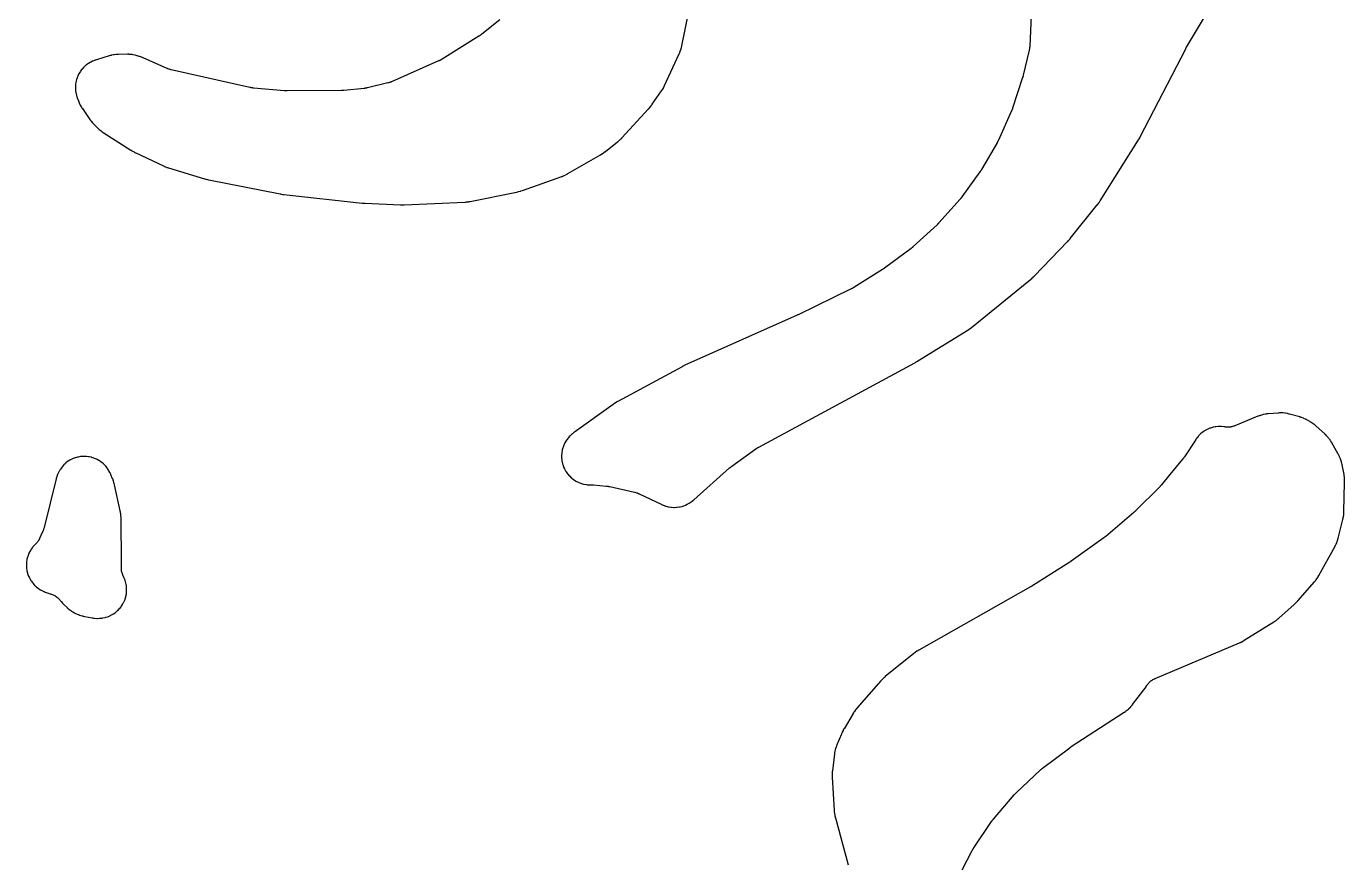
# Model space of a CAD drawing. Header units: millimetres. Extents: x 0 to 300, y 0 to 300.
# Drawn here: x 114.7 to 229.7, y 77 to 150 of the extents above; entities that cross this region are included whole.
import ezdxf

# ---------------------------------------------------------------- set-up
doc = ezdxf.new("R2010")
doc.units = ezdxf.units.MM
doc.layers.add('CUT', color=7, linetype='CONTINUOUS')

msp = doc.modelspace()

# ---------------------------------------------------------------- linework, layer by layer
at = {"layer": 'CUT'}
for points in [[(202.4475, 153.6912), (202.2226, 148.2757), (202.2221, 148.2651), (202.2212, 148.2482), (202.2179, 148.2057), (202.2107, 148.1341), (202.2069, 148.1023), (202.2066, 148.1001), (202.2017, 148.0684), (202.1894, 147.9975), (202.1811, 147.9557), (202.1774, 147.9392), (202.175, 147.9288), (201.6588, 145.7353), (201.6565, 145.7257), (201.651, 145.7035), (201.6486, 145.6939), (201.6456, 145.6823), (201.643, 145.6728), (201.6371, 145.6506), (201.6344, 145.6411), (201.6301, 145.6258), (201.6274, 145.6164), (201.6209, 145.5943), (201.6181, 145.5849), (201.6146, 145.5734), (201.6117, 145.564), (201.6047, 145.5421), (201.6017, 145.5328), (200.7178, 142.8533), (200.7142, 142.8424), (200.7055, 142.8172), (200.7017, 142.8064), (200.697, 142.7933), (200.6931, 142.7826), (200.6838, 142.7576), (200.6797, 142.7469), (200.673, 142.7297), (200.6688, 142.719), (200.6589, 142.6943), (200.6546, 142.6837), (200.6492, 142.6708), (200.6447, 142.6603), (200.6342, 142.6358), (200.6296, 142.6253), (199.4909, 140.0772), (199.486, 140.0664), (199.4743, 140.0412), (199.4692, 140.0304), (199.463, 140.0174), (199.4578, 140.0067), (199.4455, 139.9818), (199.4401, 139.9712), (199.4314, 139.9541), (199.4259, 139.9436), (199.4129, 139.919), (199.4073, 139.9086), (199.4003, 139.8958), (199.3946, 139.8854), (199.381, 139.8613), (199.3751, 139.8509), (198.0122, 137.503), (198.0065, 137.4933), (197.993, 137.4707), (197.9872, 137.4611), (197.98, 137.4494), (197.974, 137.4399), (197.96, 137.4177), (197.9539, 137.4082), (197.9441, 137.393), (197.9379, 137.3836), (197.9233, 137.3617), (197.917, 137.3524), (197.9092, 137.3411), (197.9028, 137.3319), (197.8877, 137.3104), (197.8812, 137.3012), (196.3009, 135.1152), (196.294, 135.1058), (196.2778, 135.0839), (196.2707, 135.0746), (196.2621, 135.0633), (196.2549, 135.054), (196.2381, 135.0326), (196.2308, 135.0234), (196.219, 135.0087), (196.2116, 134.9997), (196.1943, 134.9786), (196.1868, 134.9697), (196.1775, 134.9588), (196.1699, 134.95), (196.152, 134.9294), (196.1443, 134.9206), (194.2984, 132.8572), (194.2911, 132.8491), (194.2739, 132.8304), (194.2665, 132.8224), (194.2574, 132.8127), (194.2499, 132.8048), (194.2323, 132.7865), (194.2247, 132.7787), (194.2123, 132.7661), (194.2046, 132.7584), (194.1865, 132.7405), (194.1788, 132.7329), (194.1692, 132.7237), (194.1613, 132.7161), (194.1428, 132.6987), (194.1349, 132.6913), (192.0683, 130.7885), (192.0595, 130.7805), (192.0391, 130.7622), (192.0302, 130.7544), (192.0194, 130.7449), (192.0105, 130.7372), (191.9895, 130.7194), (191.9805, 130.7118), (191.9658, 130.6996), (191.9567, 130.6922), (191.9353, 130.6749), (191.926, 130.6676), (191.9147, 130.6587), (191.9054, 130.6515), (191.8835, 130.6348), (191.8741, 130.6277), (189.5551, 128.9034), (189.5476, 128.8979), (189.5302, 128.8853), (189.5227, 128.8799), (189.5135, 128.8733), (189.506, 128.868), (189.4883, 128.8557), (189.4807, 128.8505), (189.4684, 128.8421), (189.4607, 128.8369), (189.4428, 128.8249), (189.4351, 128.8199), (189.4256, 128.8137), (189.4179, 128.8087), (189.3997, 128.7971), (189.3919, 128.7922), (186.8784, 127.226), (186.8685, 127.2199), (186.8453, 127.2058), (186.8353, 127.1999), (186.8231, 127.1927), (186.813, 127.1869), (186.7895, 127.1734), (186.7794, 127.1677), (186.7629, 127.1586), (186.7527, 127.1531), (186.7288, 127.1402), (186.7186, 127.1348), (186.706, 127.1283), (186.6956, 127.123), (186.6714, 127.1108), (186.661, 127.1056), (182.0173, 124.8398), (182.0078, 124.8352), (181.9984, 124.8307), (181.9867, 124.8252), (181.9776, 124.8209), (181.966, 124.8155), (181.9603, 124.8128), (181.9565, 124.8111), (181.9468, 124.8067), (181.9426, 124.8049), (172.1581, 120.4371), (172.1483, 120.4326), (172.0807, 120.401), (172.0704, 120.396), (171.9869, 120.355), (171.9768, 120.3499), (171.9114, 120.3162), (171.9007, 120.3106), (166.2935, 117.2776), (166.2766, 117.2682), (166.1682, 117.2049), (166.1517, 117.1949), (166.0183, 117.1112), (166.0021, 117.1007), (165.898, 117.0306), (165.8822, 117.0196), (162.5191, 114.5952), (162.5071, 114.5863), (162.4298, 114.5276), (162.418, 114.5184), (162.352, 114.4657), (162.3294, 114.4466), (162.1853, 114.3193), (162.1636, 114.2992), (162.15, 114.2859), (162.1295, 114.2649), (162.0017, 114.1274), (161.964, 114.0826), (161.8517, 113.9353), (161.8185, 113.887), (161.7211, 113.7294), (161.6928, 113.6781), (161.6112, 113.5118), (161.5881, 113.458), (161.5231, 113.2845), (161.5053, 113.2287), (161.4576, 113.0498), (161.4453, 112.9925), (161.4153, 112.8097), (161.4086, 112.7515), (161.3966, 112.5667), (161.3956, 112.5081), (161.4016, 112.323), (161.4064, 112.2646), (161.4305, 112.0809), (161.4409, 112.0233), (161.4828, 111.8428), (161.4988, 111.7865), (161.558, 111.611), (161.5795, 111.5565), (161.6555, 111.3876), (161.6822, 111.3354), (161.7744, 111.1748), (161.806, 111.1254), (161.9134, 110.9745), (161.9497, 110.9285), (162.0713, 110.7888), (162.1119, 110.7466), (162.2466, 110.6194), (162.2911, 110.5813), (162.4375, 110.4679), (162.4855, 110.4343), (162.6423, 110.3357), (162.6934, 110.307), (162.8591, 110.2242), (162.9127, 110.2005), (163.0856, 110.1343), (163.1413, 110.116), (163.3199, 110.0669), (163.3771, 110.0541), (163.5596, 110.0227), (163.6178, 110.0156), (163.805, 110.0019), (163.8343, 110.0005), (163.9256, 109.9983), (163.9295, 109.9982), (163.9564, 109.9977), (163.9606, 109.9976), (164.0218, 109.997), (164.0386, 109.9967), (164.0783, 109.9955), (164.0953, 109.9948), (164.1139, 109.9939), (164.1303, 109.993), (164.1685, 109.9905), (164.1848, 109.9892), (165.2736, 109.8969), (165.2887, 109.8955), (165.324, 109.8919), (165.3391, 109.8902), (165.3574, 109.888), (165.3725, 109.8861), (165.4076, 109.8814), (165.4226, 109.8792), (165.4468, 109.8755), (165.4618, 109.8731), (165.4967, 109.8671), (165.5116, 109.8644), (165.5298, 109.861), (165.5447, 109.8581), (165.5794, 109.8509), (165.5942, 109.8478), (167.7671, 109.3629), (167.7796, 109.36), (167.7993, 109.3554), (167.8487, 109.3421), (167.9314, 109.3173), (167.968, 109.3056), (167.9704, 109.3047), (168.0065, 109.2914), (168.0868, 109.2596), (168.1339, 109.2395), (168.1522, 109.231), (168.1638, 109.2256), (170.0897, 108.302), (170.103, 108.2959), (170.19, 108.2568), (170.2034, 108.2509), (170.2563, 108.2287), (170.2836, 108.218), (170.4602, 108.1536), (170.5163, 108.1363), (170.6959, 108.0901), (170.7534, 108.0783), (170.9366, 108.0499), (170.995, 108.0438), (171.1802, 108.0334), (171.2388, 108.033), (171.4241, 108.0408), (171.4825, 108.0461), (171.6662, 108.0719), (171.7238, 108.0829), (171.9041, 108.1266), (171.9603, 108.1431), (172.1355, 108.2042), (172.1898, 108.2262), (172.3582, 108.304), (172.4102, 108.3312), (172.5701, 108.4251), (172.6192, 108.4573), (172.7712, 108.5679), (172.7945, 108.5857), (172.8391, 108.6216), (172.8505, 108.6309), (172.9233, 108.6925), (172.9343, 108.7021), (176.0518, 111.4729), (176.0603, 111.4805), (176.0805, 111.4979), (176.0891, 111.5053), (176.0998, 111.5143), (176.1086, 111.5216), (176.1291, 111.5385), (176.138, 111.5457), (176.1524, 111.5573), (176.1613, 111.5643), (176.1823, 111.5807), (176.1914, 111.5877), (176.2024, 111.5962), (176.2116, 111.603), (176.233, 111.6189), (176.2422, 111.6256), (178.3363, 113.1368), (178.3482, 113.1453), (178.376, 113.1647), (178.388, 113.1729), (178.4028, 113.1829), (178.4149, 113.1909), (178.4434, 113.2094), (178.4557, 113.2173), (178.4755, 113.2297), (178.4879, 113.2374), (178.517, 113.2549), (178.5295, 113.2624), (178.5448, 113.2713), (178.5575, 113.2786), (178.5871, 113.2952), (178.5998, 113.3022), (192.1878, 120.6494), (192.1949, 120.6533), (192.2441, 120.6808), (192.2517, 120.6851), (192.3125, 120.7202), (192.3199, 120.7245), (192.3676, 120.753), (192.3754, 120.7577), (196.7488, 123.4576), (196.7652, 123.4681), (196.8703, 123.5378), (196.8863, 123.5488), (197.0154, 123.6405), (197.031, 123.652), (197.1315, 123.7283), (197.1467, 123.7403), (202.2912, 127.922), (202.305, 127.9336), (202.3939, 128.0104), (202.4074, 128.0225), (202.5161, 128.1222), (202.5292, 128.1346), (202.6133, 128.2167), (202.6261, 128.2295), (205.5236, 131.2315), (205.5329, 131.2412), (205.592, 131.3054), (205.601, 131.3153), (205.6735, 131.3975), (205.6823, 131.4076), (205.7385, 131.4744), (205.7471, 131.4847), (208.1118, 134.4198), (208.1227, 134.4337), (208.1919, 134.525), (208.2024, 134.5393), (208.2859, 134.6564), (208.2959, 134.6709), (208.3597, 134.7661), (208.3693, 134.7809), (211.6999, 140.0862), (211.7066, 140.0971), (211.7493, 140.1684), (211.7557, 140.1794), (211.8074, 140.2701), (211.8136, 140.2813), (211.8532, 140.3544), (211.8592, 140.3657), (215.816, 148.0532), (215.8187, 148.0584), (215.8251, 148.0707), (215.8279, 148.0759), (215.8344, 148.0882), (215.8379, 148.0946), (215.846, 148.1097), (215.8495, 148.1161), (215.8553, 148.1265), (215.8588, 148.1328), (215.8671, 148.1475), (215.8706, 148.1538), (215.8726, 148.1573), (215.877, 148.1648), (215.8872, 148.1821), (215.8916, 148.1895), (217.3655, 150.6482)], [(156.011, 150.5812), (154.4363, 149.3094), (154.4255, 149.3008), (154.4001, 149.281), (154.3892, 149.2725), (154.3757, 149.2623), (154.3647, 149.2541), (154.3387, 149.235), (154.3275, 149.2269), (154.3093, 149.214), (154.298, 149.2061), (154.2714, 149.1878), (154.26, 149.1801), (154.2459, 149.1707), (154.2344, 149.1631), (154.2072, 149.1457), (154.1956, 149.1383), (150.9798, 147.1378), (150.9663, 147.1295), (150.9344, 147.1105), (150.9206, 147.1024), (150.9038, 147.0928), (150.8899, 147.0849), (150.8574, 147.067), (150.8434, 147.0595), (150.8208, 147.0475), (150.8066, 147.0402), (150.7735, 147.0235), (150.7592, 147.0164), (150.7417, 147.008), (150.7273, 147.0012), (150.6936, 146.9856), (150.6791, 146.979), (146.5672, 145.1673), (146.5579, 145.1632), (146.5432, 145.157), (146.5057, 145.1419), (146.4418, 145.118), (146.4133, 145.1078), (146.4112, 145.1071), (146.3823, 145.0979), (146.317, 145.0783), (146.278, 145.0676), (146.2625, 145.0636), (146.2527, 145.0612), (144.4882, 144.6382), (144.4736, 144.6348), (144.4393, 144.6272), (144.4246, 144.6241), (144.4066, 144.6204), (144.3918, 144.6175), (144.3573, 144.611), (144.3425, 144.6084), (144.3187, 144.6043), (144.3038, 144.6019), (144.2691, 144.5966), (144.2542, 144.5945), (144.236, 144.592), (144.2211, 144.5901), (144.1863, 144.586), (144.1713, 144.5843), (142.4258, 144.4064), (142.4151, 144.4053), (142.3901, 144.4031), (142.3794, 144.4022), (142.3663, 144.4012), (142.3556, 144.4004), (142.3306, 144.3988), (142.3198, 144.3981), (142.3025, 144.3972), (142.2917, 144.3967), (142.2667, 144.3956), (142.2559, 144.3952), (142.2428, 144.3948), (142.2321, 144.3946), (142.207, 144.3941), (142.1962, 144.394), (137.4614, 144.3655), (137.4507, 144.3655), (137.4257, 144.3657), (137.415, 144.3658), (137.4019, 144.3661), (137.3912, 144.3663), (137.3662, 144.3671), (137.3555, 144.3674), (137.3383, 144.3682), (137.3276, 144.3687), (137.3026, 144.37), (137.2919, 144.3706), (137.2789, 144.3715), (137.2682, 144.3722), (137.2433, 144.3742), (137.2327, 144.3751), (134.5434, 144.6154), (134.5286, 144.6169), (134.494, 144.6206), (134.4793, 144.6222), (134.4613, 144.6245), (134.4465, 144.6264), (134.4122, 144.6312), (134.3974, 144.6334), (134.3738, 144.6371), (134.3591, 144.6395), (134.3249, 144.6454), (134.3103, 144.6481), (134.2925, 144.6515), (134.2779, 144.6544), (134.2439, 144.6614), (134.2294, 144.6646), (127.3419, 146.2145), (127.3316, 146.2169), (127.3153, 146.2207), (127.2743, 146.2315), (127.2056, 146.2513), (127.1752, 146.2606), (127.173, 146.2613), (127.143, 146.2717), (127.0758, 146.2963), (127.0364, 146.3118), (127.0209, 146.3183), (127.0112, 146.3225), (124.697, 147.3277), (124.6824, 147.3338), (124.5868, 147.3723), (124.572, 147.3781), (124.514, 147.3997), (124.484, 147.41), (124.2901, 147.4708), (124.2287, 147.4866), (124.0322, 147.5261), (123.9695, 147.5353), (123.7671, 147.554), (123.7355, 147.5561), (123.6736, 147.5586), (123.6577, 147.559), (123.5547, 147.5604), (123.5388, 147.5604), (122.7644, 147.5502), (122.7505, 147.5498), (122.6599, 147.5465), (122.646, 147.5459), (122.5916, 147.5426), (122.5639, 147.5403), (122.3861, 147.5214), (122.331, 147.5129), (122.1558, 147.4775), (122.1286, 147.4714), (122.0758, 147.4581), (122.0623, 147.4546), (121.975, 147.4305), (121.9616, 147.4267), (120.8512, 147.0928), (120.8392, 147.0891), (120.7615, 147.064), (120.7496, 147.06), (120.7032, 147.0439), (120.6797, 147.0351), (120.5299, 146.9761), (120.484, 146.9557), (120.3407, 146.8848), (120.2948, 146.8595), (120.1445, 146.768), (120.1215, 146.7533), (120.1103, 146.7458), (120.0863, 146.7288), (119.9355, 146.6162), (119.8902, 146.5788), (119.753, 146.4537), (119.7115, 146.4121), (119.5872, 146.2742), (119.55, 146.2287), (119.4398, 146.0793), (119.4073, 146.0304), (119.3121, 145.8709), (119.2845, 145.8191), (119.2055, 145.6511), (119.1831, 145.5968), (119.1208, 145.4219), (119.1038, 145.3657), (119.0589, 145.1855), (119.0475, 145.1279), (119.0205, 144.9442), (119.0148, 144.8857), (119.0058, 144.7003), (119.0059, 144.6415), (119.0151, 144.4561), (119.0208, 144.3976), (119.0481, 144.214), (119.0596, 144.1564), (119.1054, 143.9738), (119.1132, 143.9455), (119.1298, 143.8906), (119.1343, 143.8766), (119.1642, 143.7859), (119.169, 143.772), (119.2649, 143.5038), (119.2694, 143.4915), (119.2998, 143.412), (119.3046, 143.3998), (119.324, 143.3524), (119.3344, 143.3284), (119.4045, 143.1758), (119.4284, 143.1292), (119.5116, 142.9833), (119.525, 142.9609), (119.5523, 142.9175), (119.5594, 142.9065), (119.6063, 142.8355), (119.6136, 142.8246), (120.2626, 141.8869), (120.2704, 141.8759), (120.3219, 141.805), (120.3299, 141.7942), (120.3618, 141.7523), (120.3786, 141.7312), (120.4908, 141.5967), (120.5085, 141.5763), (120.5441, 141.5375), (120.5533, 141.5276), (120.6138, 141.4643), (120.6232, 141.4546), (120.9108, 141.1669), (120.9225, 141.1555), (120.9991, 141.0829), (121.0111, 141.0719), (121.0583, 141.0295), (121.083, 141.0085), (121.2475, 140.8762), (121.2734, 140.8565), (121.3249, 140.8195), (121.3382, 140.8102), (121.4256, 140.7509), (121.4391, 140.742), (123.8485, 139.2011), (123.8645, 139.1912), (123.9699, 139.1284), (123.9863, 139.119), (124.121, 139.0443), (124.1377, 139.0355), (124.2468, 138.9794), (124.2638, 138.971), (126.6817, 137.8236), (126.6912, 137.8192), (126.7578, 137.789), (126.7677, 137.7846), (126.8117, 137.7656), (126.8331, 137.7569), (126.9673, 137.705), (126.9881, 137.6973), (127.0246, 137.6848), (127.0345, 137.6815), (127.1031, 137.6591), (127.1143, 137.6556), (130.2696, 136.6968), (130.2841, 136.6926), (130.3788, 136.6664), (130.3934, 136.6625), (130.5131, 136.6327), (130.5278, 136.6292), (130.6237, 136.6078), (130.6385, 136.6047), (136.8744, 135.3783), (136.887, 135.3759), (136.9688, 135.3617), (136.9814, 135.3596), (137.0844, 135.3438), (137.0971, 135.342), (137.1794, 135.3313), (137.1921, 135.3297), (144.0116, 134.5832), (144.0209, 134.5822), (144.0856, 134.5762), (144.0956, 134.5753), (144.1763, 134.5691), (144.1861, 134.5684), (144.2499, 134.5646), (144.2604, 134.564), (147.3404, 134.4316), (147.3535, 134.4312), (147.4392, 134.4294), (147.4523, 134.4293), (147.5599, 134.4294), (147.573, 134.4295), (147.6586, 134.4315), (147.6718, 134.432), (152.9603, 134.6697), (152.9712, 134.6702), (153.0472, 134.675), (153.0586, 134.6759), (153.1083, 134.68), (153.1323, 134.6824), (153.2812, 134.7007), (153.3041, 134.7039), (153.3437, 134.7104), (153.3545, 134.7122), (153.4285, 134.7256), (153.4406, 134.7279), (157.4726, 135.5423), (157.4935, 135.5468), (157.6282, 135.5791), (157.6489, 135.5844), (157.8164, 135.6309), (157.8369, 135.6369), (157.969, 135.6787), (157.9892, 135.6855), (161.4296, 136.9083), (161.4427, 136.9131), (161.5269, 136.9453), (161.5398, 136.9504), (161.5899, 136.9708), (161.6154, 136.9819), (161.7789, 137.0577), (161.8038, 137.0699), (161.8518, 137.095), (161.864, 137.1015), (161.943, 137.145), (161.9551, 137.1518), (164.7784, 138.7927), (164.7964, 138.8036), (164.9121, 138.8764), (164.9298, 138.8879), (165.0716, 138.9842), (165.0888, 138.9963), (165.1991, 139.0771), (165.2159, 139.0898), (166.2806, 139.9277), (166.2894, 139.9347), (166.3503, 139.9845), (166.3594, 139.9921), (166.3987, 140.0255), (166.4173, 140.042), (166.5311, 140.1473), (166.5483, 140.1639), (166.5776, 140.1933), (166.5855, 140.2013), (166.6394, 140.2574), (166.6481, 140.2666), (168.9841, 142.8018), (168.9979, 142.8172), (169.0854, 142.919), (169.0985, 142.9349), (169.2038, 143.0663), (169.2165, 143.0826), (169.2968, 143.1902), (169.3088, 143.2069), (170.1138, 144.3665), (170.1211, 144.3773), (170.1679, 144.448), (170.175, 144.4589), (170.2022, 144.502), (170.2156, 144.5243), (170.2998, 144.6713), (170.3122, 144.6942), (170.3356, 144.7395), (170.3415, 144.7511), (170.3787, 144.8272), (170.3843, 144.839), (171.6561, 147.5905), (171.6633, 147.6067), (171.7083, 147.7123), (171.715, 147.7286), (171.7402, 147.7927), (171.7522, 147.826), (171.8233, 148.0441), (171.8332, 148.0781), (171.8507, 148.1447), (171.8549, 148.1618), (171.8808, 148.2737), (171.8845, 148.291), (172.4571, 151.1544)], [(195.8611, 75.525), (197.209, 78.1098), (197.215, 78.121), (197.229, 78.147), (197.2351, 78.1581), (197.2426, 78.1716), (197.2489, 78.1826), (197.2636, 78.2082), (197.2701, 78.2192), (197.2815, 78.2385), (197.2881, 78.2493), (197.3036, 78.2745), (197.3103, 78.2852), (197.3186, 78.2983), (197.3254, 78.309), (197.3416, 78.3337), (197.3486, 78.3443), (198.8826, 80.6188), (198.8899, 80.6295), (198.9072, 80.6544), (198.9147, 80.665), (198.924, 80.6778), (198.9316, 80.6883), (198.9496, 80.7127), (198.9574, 80.7231), (198.9714, 80.7414), (198.9793, 80.7517), (198.998, 80.7755), (199.0061, 80.7856), (199.0161, 80.798), (199.0243, 80.808), (199.0437, 80.8313), (199.0521, 80.8412), (200.8586, 82.9481), (200.8662, 82.9569), (200.8842, 82.9774), (200.892, 82.9861), (200.9015, 82.9967), (200.9094, 83.0053), (200.928, 83.0253), (200.936, 83.0338), (200.9502, 83.0488), (200.9583, 83.0572), (200.9774, 83.0767), (200.9856, 83.085), (200.9957, 83.095), (201.004, 83.1032), (201.0235, 83.1222), (201.032, 83.1303), (203.1171, 85.105), (203.1265, 85.1138), (203.1487, 85.1342), (203.1582, 85.1429), (203.17, 85.1534), (203.1797, 85.1619), (203.2024, 85.1816), (203.2122, 85.19), (203.2297, 85.2048), (203.2396, 85.213), (203.2629, 85.2321), (203.2729, 85.2402), (203.2852, 85.25), (203.2954, 85.258), (203.3192, 85.2764), (203.3295, 85.2842), (205.7118, 87.0709), (205.7167, 87.0746), (205.7281, 87.083), (205.733, 87.0867), (205.7445, 87.0951), (205.7507, 87.0995), (205.7651, 87.1098), (205.7713, 87.1142), (205.7822, 87.1219), (205.7883, 87.1261), (205.8025, 87.136), (205.8087, 87.1402), (205.8121, 87.1425), (205.8195, 87.1475), (205.8368, 87.159), (205.8442, 87.1639), (210.46, 90.1668), (210.4739, 90.1762), (210.5635, 90.2381), (210.5772, 90.2478), (210.6299, 90.2865), (210.6564, 90.3071), (210.8222, 90.4435), (210.8715, 90.4889), (211.0211, 90.643), (211.0438, 90.6677), (211.0867, 90.7171), (211.0975, 90.73), (211.1665, 90.8142), (211.177, 90.8273), (212.18, 92.1231), (212.1915, 92.1384), (212.2645, 92.2393), (212.2755, 92.255), (212.3631, 92.3844), (212.3736, 92.4004), (212.4406, 92.5067), (212.4659, 92.5446), (212.5139, 92.6128), (212.5701, 92.6846), (212.6099, 92.7304), (212.673, 92.7961), (212.7172, 92.8376), (212.7866, 92.8966), (212.8348, 92.9334), (212.9098, 92.9851), (212.9614, 93.0169), (213.0413, 93.0607), (213.1165, 93.097), (213.158, 93.1158), (220.4945, 96.2191), (220.5046, 96.2235), (220.5749, 96.2547), (220.5853, 96.2595), (220.631, 96.2809), (220.6528, 96.2916), (220.7873, 96.3613), (220.8079, 96.3725), (220.8431, 96.3925), (220.8526, 96.3981), (220.918, 96.4369), (220.9286, 96.4433), (223.5091, 98.047), (223.5202, 98.0541), (223.5918, 98.1008), (223.6028, 98.1081), (223.6452, 98.1372), (223.6666, 98.1525), (223.8034, 98.2551), (223.8241, 98.2714), (223.8638, 98.304), (223.8739, 98.3125), (223.9387, 98.3682), (223.9486, 98.3769), (225.2703, 99.5635), (225.2833, 99.5755), (225.3668, 99.655), (225.3795, 99.6675), (225.4812, 99.7703), (225.4935, 99.7831), (225.5721, 99.8674), (225.584, 99.8806), (227.0439, 101.542), (227.0545, 101.5544), (227.1224, 101.636), (227.1327, 101.6487), (227.172, 101.6987), (227.1915, 101.7249), (227.3134, 101.8985), (227.3314, 101.9257), (227.3651, 101.9798), (227.3736, 101.9938), (227.4273, 102.0853), (227.4353, 102.0995), (228.8417, 104.6542), (228.8478, 104.6656), (228.8871, 104.7408), (228.893, 104.7524), (228.9156, 104.798), (228.9267, 104.8217), (228.9943, 104.9746), (229.0133, 105.0231), (229.0673, 105.1813), (229.0752, 105.2062), (229.0896, 105.255), (229.0931, 105.2676), (229.1153, 105.3494), (229.1185, 105.362), (229.5181, 106.9778), (229.5218, 106.9936), (229.5443, 107.0967), (229.5476, 107.1126), (229.5595, 107.1749), (229.5647, 107.2069), (229.5929, 107.416), (229.5964, 107.4483), (229.6014, 107.5114), (229.6025, 107.5276), (229.6081, 107.633), (229.6087, 107.6493), (229.6755, 110.2305), (229.6757, 110.2464), (229.6757, 110.3497), (229.6754, 110.3656), (229.6738, 110.4275), (229.6721, 110.4593), (229.6556, 110.665), (229.6522, 110.6966), (229.644, 110.758), (229.6416, 110.7738), (229.6252, 110.8757), (229.6225, 110.8914), (229.4591, 111.7599), (229.4558, 111.7762), (229.4328, 111.8822), (229.429, 111.8985), (229.4134, 111.9617), (229.4046, 111.9938), (229.342, 112.1982), (229.3189, 112.2608), (229.234, 112.457), (229.2199, 112.4872), (229.1908, 112.5454), (229.1831, 112.5603), (229.1319, 112.6558), (229.1238, 112.6704), (228.5212, 113.7237), (228.5131, 113.7373), (228.4599, 113.8248), (228.4516, 113.8382), (228.4183, 113.8899), (228.4005, 113.916), (228.2823, 114.0798), (228.2428, 114.1289), (228.1081, 114.2795), (228.0865, 114.3024), (228.0431, 114.346), (228.0319, 114.3571), (227.9578, 114.4278), (227.9462, 114.4385), (227.1865, 115.1264), (227.1744, 115.137), (227.0951, 115.2051), (227.0828, 115.2154), (227.0341, 115.2549), (227.0086, 115.2745), (226.8397, 115.3973), (226.8132, 115.4155), (226.7606, 115.4496), (226.747, 115.4582), (226.6578, 115.5126), (226.644, 115.5208), (226.4355, 115.6406), (226.4246, 115.6467), (226.3533, 115.6857), (226.3423, 115.6916), (226.299, 115.7141), (226.2766, 115.7252), (226.1315, 115.7932), (226.0854, 115.8125), (225.9352, 115.8681), (225.9116, 115.8763), (225.8651, 115.8914), (225.8532, 115.8951), (225.7754, 115.9185), (225.7634, 115.922), (224.8603, 116.1734), (224.8476, 116.1768), (224.765, 116.1979), (224.7522, 116.201), (224.7023, 116.2125), (224.6766, 116.2179), (224.5112, 116.2487), (224.4593, 116.256), (224.2941, 116.272), (224.2417, 116.2748), (224.0736, 116.2763), (224.0473, 116.276), (223.9961, 116.2742), (223.983, 116.2736), (223.8979, 116.2688), (223.8848, 116.2679), (223.0038, 116.1988), (222.9882, 116.1973), (222.887, 116.1867), (222.8715, 116.1849), (222.8109, 116.177), (222.7799, 116.1721), (222.5827, 116.1356), (222.5218, 116.1211), (222.3294, 116.0643), (222.2996, 116.0546), (222.242, 116.0343), (222.2273, 116.0289), (222.1323, 115.9925), (222.1178, 115.9867), (220.0877, 115.1488), (220.0494, 115.134), (219.9787, 115.1086), (219.9003, 115.0843), (219.8474, 115.0705), (219.7672, 115.0535), (219.7133, 115.0446), (219.6318, 115.035), (219.5773, 115.031), (219.4953, 115.0289), (219.4407, 115.0299), (219.3588, 115.0352), (219.2841, 115.0435), (219.2434, 115.0489), (219.1704, 115.0604), (219.1396, 115.0644), (218.9513, 115.084), (218.8917, 115.0873), (218.7029, 115.0881), (218.6433, 115.0854), (218.4553, 115.0675), (218.3962, 115.0588), (218.211, 115.0223), (218.153, 115.0078), (217.9724, 114.9531), (217.9161, 114.9329), (217.7418, 114.8605), (217.6879, 114.8348), (217.5216, 114.7454), (217.4705, 114.7145), (217.3139, 114.609), (217.2661, 114.5732), (217.1208, 114.4527), (217.0768, 114.4123), (216.9442, 114.2779), (216.9045, 114.2333), (216.7842, 114.0844), (216.7661, 114.0607), (216.7317, 114.0135), (216.7231, 114.0014), (216.6679, 113.9215), (216.6596, 113.9091), (215.7078, 112.4546), (215.7009, 112.4442), (215.6845, 112.4199), (215.6775, 112.4096), (215.6687, 112.397), (215.6615, 112.3868), (215.6445, 112.363), (215.6371, 112.3529), (215.624, 112.335), (215.6165, 112.325), (215.5988, 112.3017), (215.5911, 112.2918), (215.5817, 112.2797), (215.5739, 112.2699), (215.5556, 112.2471), (215.5477, 112.2374), (214.4379, 110.8951), (213.703, 110.0062), (213.6961, 109.998), (213.68, 109.979), (213.6731, 109.9709), (213.6645, 109.961), (213.6575, 109.953), (213.6409, 109.9344), (213.6338, 109.9264), (213.621, 109.9124), (213.6138, 109.9046), (213.5968, 109.8863), (213.5895, 109.8786), (213.5805, 109.8691), (213.5731, 109.8614), (213.5557, 109.8436), (213.5481, 109.836), (211.4352, 107.7248), (211.4301, 107.7197), (211.4179, 107.7078), (211.4127, 107.7027), (211.4005, 107.6909), (211.394, 107.6846), (211.3786, 107.6701), (211.372, 107.6639), (211.3604, 107.6531), (211.3539, 107.6471), (211.3386, 107.6331), (211.332, 107.6272), (211.3283, 107.6239), (211.3203, 107.6169), (211.3017, 107.6006), (211.2937, 107.5937), (208.8451, 105.5083), (208.8378, 105.5021), (208.8207, 105.4878), (208.8133, 105.4817), (208.8044, 105.4745), (208.7971, 105.4686), (208.7798, 105.4548), (208.7724, 105.4489), (208.7591, 105.4385), (208.7516, 105.4327), (208.734, 105.4193), (208.7264, 105.4136), (208.7171, 105.4066), (208.7095, 105.401), (208.6916, 105.3879), (208.6839, 105.3823), (205.8323, 103.3422), (205.828, 103.3392), (205.818, 103.3321), (205.8138, 103.3291), (205.8037, 103.3221), (205.7984, 103.3184), (205.7859, 103.3098), (205.7805, 103.3062), (205.771, 103.2998), (205.7658, 103.2962), (205.7534, 103.288), (205.7488, 103.2849), (205.7383, 103.2781), (205.7238, 103.2687), (205.7173, 103.2646), (202.3893, 101.1602), (202.3764, 101.1522), (202.3633, 101.1441), (202.3588, 101.1413), (202.3477, 101.1345), (202.3429, 101.1316), (202.3345, 101.1266), (202.3298, 101.1238), (202.3189, 101.1173), (202.3148, 101.1149), (202.3056, 101.1095), (202.2927, 101.1021), (202.287, 101.0989), (192.5415, 95.5858), (192.5307, 95.5795), (192.4607, 95.538), (192.45, 95.5315), (192.4084, 95.5056), (192.3874, 95.4919), (192.253, 95.4002), (192.2325, 95.3857), (192.1933, 95.3565), (192.1833, 95.3489), (192.119, 95.2989), (192.1092, 95.2911), (189.6195, 93.2701), (189.6097, 93.262), (189.5463, 93.2083), (189.5366, 93.1999), (189.4992, 93.1668), (189.4804, 93.1494), (189.3609, 93.0342), (189.3429, 93.0161), (189.3084, 92.9799), (189.2997, 92.9706), (189.2437, 92.9092), (189.2352, 92.8997), (187.1559, 90.5219), (187.147, 90.5115), (187.09, 90.4432), (187.0813, 90.4326), (187.0479, 90.3907), (187.0314, 90.3689), (186.9269, 90.2248), (186.9113, 90.2022), (186.8819, 90.1575), (186.8745, 90.146), (186.8274, 90.0705), (186.8202, 90.0588), (186.0294, 88.727), (186.0191, 88.7091), (185.9546, 88.5913), (185.945, 88.5731), (185.8691, 88.4227), (185.8602, 88.404), (185.8039, 88.2822), (185.7955, 88.2632), (185.3986, 87.3194), (185.3934, 87.3065), (185.3604, 87.2227), (185.3554, 87.2097), (185.3368, 87.1589), (185.3278, 87.1326), (185.2743, 86.9632), (185.2601, 86.9096), (185.2225, 86.7359), (185.2172, 86.7086), (185.2082, 86.6552), (185.2061, 86.6415), (185.1932, 86.5523), (185.1913, 86.5386), (185.0126, 85.0663), (185.0112, 85.053), (185.0026, 84.9662), (185.0014, 84.9529), (184.9974, 84.9006), (184.996, 84.8738), (184.9905, 84.6996), (184.9903, 84.6728), (184.991, 84.6204), (184.9913, 84.607), (184.9944, 84.5199), (184.9951, 84.5065), (185.1646, 81.5884), (185.1657, 81.573), (185.1742, 81.4725), (185.1757, 81.4571), (185.1823, 81.3969), (185.1865, 81.3662), (185.2189, 81.1674), (185.2247, 81.1369), (185.2375, 81.0778), (185.2409, 81.0627), (185.2648, 80.9648), (185.2686, 80.9497), (186.3812, 76.8469)]]:
    msp.add_lwpolyline(points, dxfattribs=at)
msp.add_lwpolyline([(114.7691, 102.5595), (114.7799, 102.5028), (114.8227, 102.3256), (114.8388, 102.2703), (114.8984, 102.098), (114.9198, 102.0445), (114.9956, 101.8787), (115.0221, 101.8275), (115.1134, 101.6697), (115.1447, 101.6213), (115.2508, 101.473), (115.2865, 101.4278), (115.4063, 101.2905), (115.4463, 101.2489), (115.5787, 101.1236), (115.6225, 101.0861), (115.7663, 100.9741), (115.8135, 100.9409), (115.9674, 100.8433), (116.0175, 100.8148), (116.1824, 100.7313), (116.2084, 100.7189), (116.2598, 100.6958), (116.273, 100.6901), (116.3594, 100.6539), (116.3728, 100.6485), (116.53, 100.5869), (116.548, 100.5803), (116.6653, 100.5386), (116.6834, 100.5325), (116.8321, 100.485), (116.8505, 100.4795), (116.8768, 100.472), (116.9179, 100.4592), (116.9927, 100.434), (117.0728, 100.4027), (117.1251, 100.3793), (117.2019, 100.3404), (117.2517, 100.3121), (117.3245, 100.2661), (117.3714, 100.2332), (117.4394, 100.1804), (117.4829, 100.1432), (117.5456, 100.0842), (117.5853, 100.0429), (117.6421, 99.9782), (117.6911, 99.9165), (117.7171, 99.8821), (117.7364, 99.8553), (117.7705, 99.8123), (117.8858, 99.6795), (117.9043, 99.6592), (117.9413, 99.6204), (117.9509, 99.6105), (118.0139, 99.5474), (118.0237, 99.5378), (118.2768, 99.2953), (118.2865, 99.2862), (118.3501, 99.2279), (118.36, 99.219), (118.3991, 99.1848), (118.4194, 99.1677), (118.5524, 99.0612), (118.5953, 99.0298), (118.7353, 98.9368), (118.7808, 98.9094), (118.9304, 98.828), (118.9541, 98.8158), (119.0007, 98.793), (119.0127, 98.7873), (119.0912, 98.7512), (119.1033, 98.7458), (119.1456, 98.7274), (119.1614, 98.7208), (119.2648, 98.6794), (119.2808, 98.6733), (119.3435, 98.6502), (119.376, 98.6393), (119.5889, 98.5745), (119.6219, 98.5655), (119.6869, 98.5497), (119.7036, 98.5459), (119.8125, 98.5227), (119.8293, 98.5194), (120.4685, 98.4024), (120.483, 98.3999), (120.5773, 98.385), (120.5918, 98.3829), (120.6487, 98.3753), (120.6779, 98.3722), (120.8655, 98.3565), (120.9242, 98.3545), (121.1099, 98.3573), (121.1685, 98.361), (121.353, 98.3819), (121.411, 98.3913), (121.5926, 98.4302), (121.6494, 98.4452), (121.8263, 98.5016), (121.8813, 98.5222), (122.0519, 98.5956), (122.1046, 98.6215), (122.2672, 98.7112), (122.3172, 98.7421), (122.4702, 98.8473), (122.5169, 98.8829), (122.6589, 99.0026), (122.7019, 99.0426), (122.8315, 99.1756), (122.8704, 99.2196), (122.9864, 99.3646), (123.0208, 99.4122), (123.122, 99.5679), (123.1516, 99.6187), (123.2372, 99.7835), (123.2616, 99.8369), (123.3307, 100.0093), (123.3498, 100.0648), (123.4016, 100.2431), (123.4152, 100.3003), (123.4494, 100.4828), (123.4573, 100.541), (123.4735, 100.726), (123.4757, 100.7847), (123.4737, 100.9704), (123.4702, 101.029), (123.45, 101.2136), (123.4407, 101.2716), (123.4026, 101.4534), (123.3878, 101.5102), (123.332, 101.6873), (123.3117, 101.7424), (123.2379, 101.9156), (123.2257, 101.9424), (123.1881, 102.0199), (123.1852, 102.0259), (123.1786, 102.0398), (123.1758, 102.0458), (123.1708, 102.0566), (123.1642, 102.071), (123.1491, 102.1047), (123.1455, 102.113), (123.1281, 102.1567), (123.1002, 102.2327), (123.0737, 102.3176), (123.0579, 102.3783), (123.0399, 102.4655), (123.0288, 102.5369), (123.0201, 102.6144), (123.0162, 102.6726), (123.0143, 102.7171), (123.0139, 102.7356), (123.0138, 102.7467), (123.0112, 103.1945), (122.9883, 107.0784), (122.988, 107.0942), (122.9847, 107.1964), (122.984, 107.2121), (122.9804, 107.2734), (122.9777, 107.3048), (122.9551, 107.508), (122.9508, 107.5391), (122.9408, 107.5997), (122.9381, 107.6152), (122.9188, 107.7157), (122.9156, 107.7311), (122.4165, 110.0087), (122.4135, 110.0215), (122.3934, 110.1045), (122.3902, 110.1173), (122.377, 110.1669), (122.3697, 110.1921), (122.3187, 110.3551), (122.3103, 110.38), (122.2929, 110.4282), (122.2883, 110.4405), (122.2575, 110.5202), (122.2526, 110.5324), (122.1079, 110.8835), (122.1022, 110.8968), (122.0643, 110.9828), (122.0583, 110.996), (122.0343, 111.0472), (122.0213, 111.073), (121.9345, 111.2369), (121.905, 111.2866), (121.8041, 111.4392), (121.77, 111.4859), (121.6549, 111.6281), (121.6164, 111.6713), (121.4882, 111.8017), (121.4457, 111.841), (121.3055, 111.9585), (121.2594, 111.9934), (121.1086, 112.0969), (121.0593, 112.1273), (120.8992, 112.2157), (120.8473, 112.2412), (120.6794, 112.3138), (120.6253, 112.3342), (120.4512, 112.3903), (120.3953, 112.4054), (120.2166, 112.4444), (120.1596, 112.4541), (119.978, 112.4757), (119.9203, 112.4798), (119.7374, 112.4839), (119.6796, 112.4824), (119.4972, 112.4689), (119.4398, 112.4618), (119.2595, 112.4308), (119.203, 112.4182), (119.0266, 112.3699), (118.9716, 112.352), (118.8006, 112.287), (118.7476, 112.2638), (118.5837, 112.1826), (118.5332, 112.1545), (118.3779, 112.0579), (118.3303, 112.025), (118.185, 111.9139), (118.1408, 111.8766), (118.0068, 111.752), (117.9664, 111.7106), (117.8451, 111.5737), (117.8089, 111.5286), (117.7014, 111.3807), (117.6696, 111.3323), (117.5768, 111.1747), (117.5499, 111.1235), (117.4727, 110.9576), (117.4509, 110.9041), (117.3892, 110.7292), (117.3802, 110.7017), (117.364, 110.6476), (117.36, 110.6337), (117.3352, 110.543), (117.3316, 110.529), (116.2761, 106.2669), (116.2736, 106.257), (116.2694, 106.2406), (116.2582, 106.2013), (116.2378, 106.1353), (116.2283, 106.1062), (116.2272, 106.1031), (116.2167, 106.0744), (116.1919, 106.0099), (116.1764, 105.9721), (116.1696, 105.9566), (116.1654, 105.9473), (115.9946, 105.569), (115.8877, 105.3322), (115.8683, 105.292), (115.831, 105.2193), (115.7865, 105.142), (115.7543, 105.0921), (115.7023, 105.0196), (115.6653, 104.9732), (115.6063, 104.9062), (115.5494, 104.8476), (115.5175, 104.8164), (115.4595, 104.7623), (115.4192, 104.721), (115.2984, 104.5846), (115.2623, 104.5396), (115.1551, 104.3922), (115.1235, 104.344), (115.0309, 104.1869), (115.0041, 104.1359), (114.927, 103.9707), (114.9052, 103.9173), (114.8444, 103.7455), (114.8278, 103.6903), (114.7837, 103.5134), (114.7725, 103.4568), (114.7456, 103.2765), (114.7399, 103.2192), (114.7304, 103.0371), (114.7302, 102.9795), (114.7383, 102.7974), (114.7436, 102.74)], close=True, dxfattribs=at)

doc.saveas('drawing.dxf')
